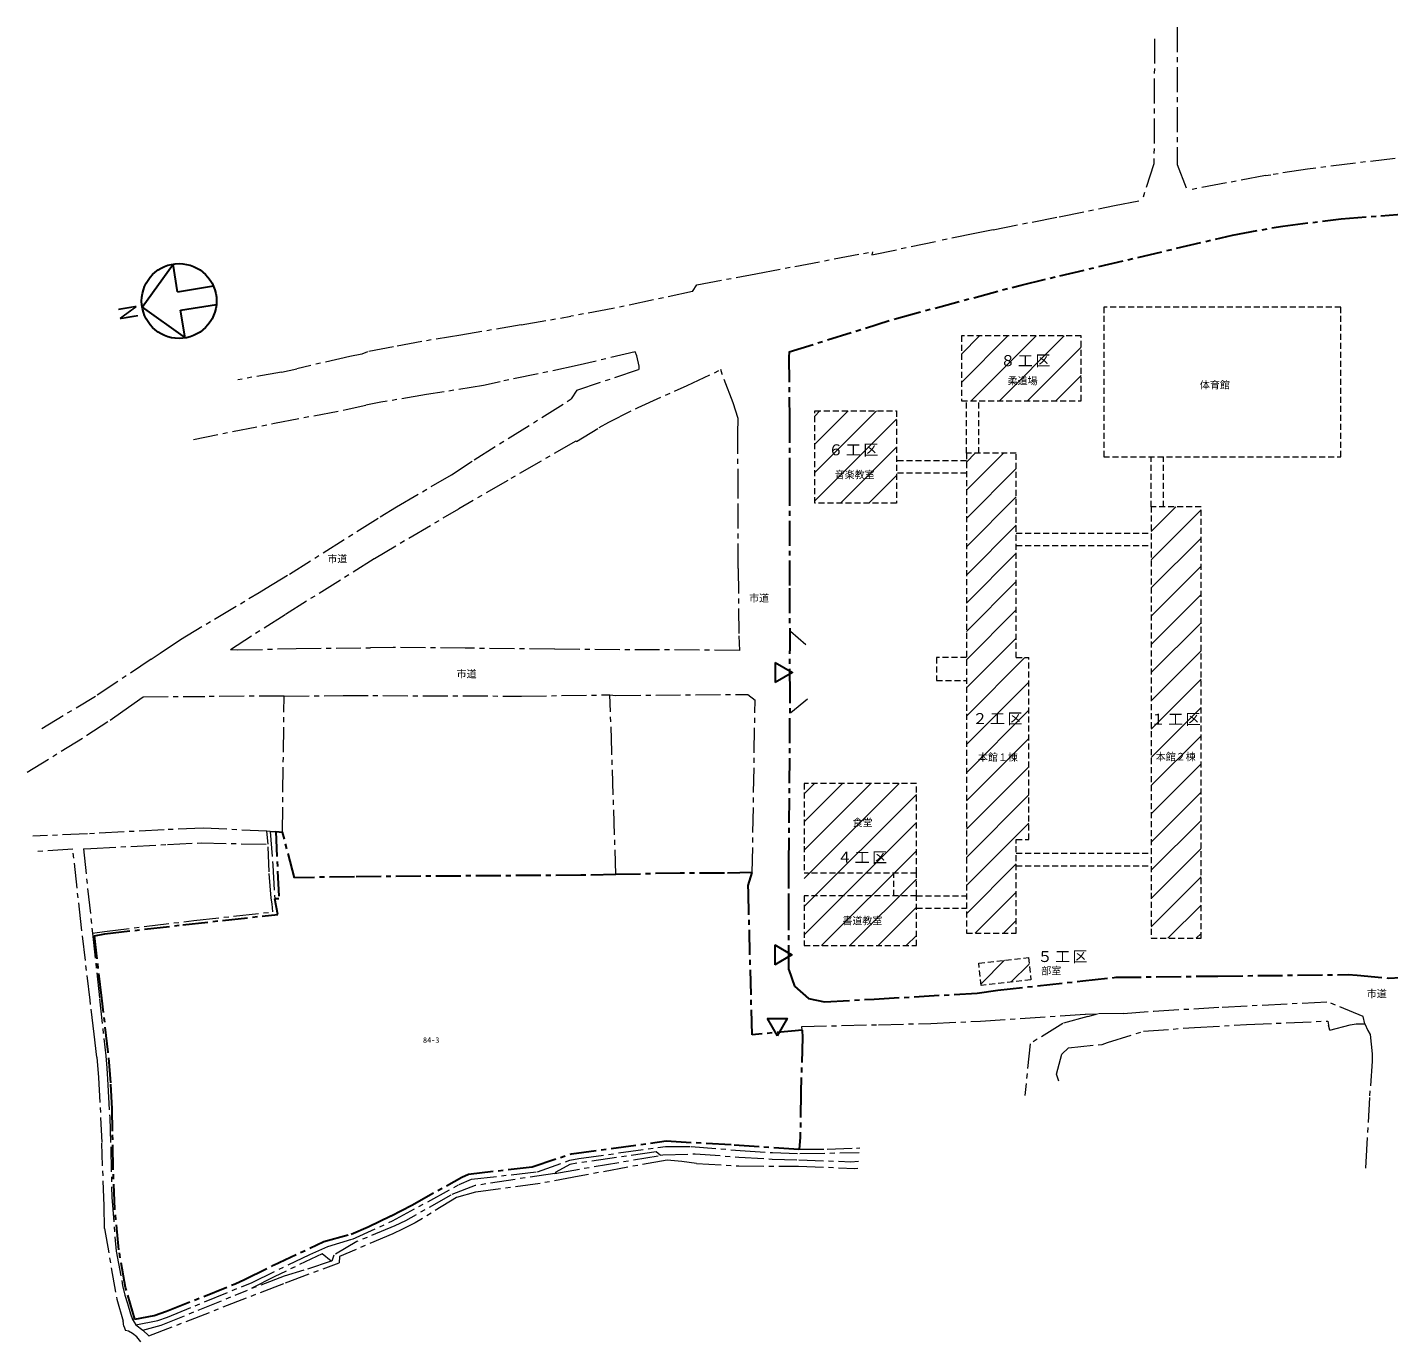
# Model space of a CAD drawing. Units: millimetres, scale not verified. Extents: x -207994 to 206814, y -124252 to 143298.
# Drawn here: x -207994 to 64775, y -120066 to 143298 of the extents above; entities that cross this region are included whole.
import ezdxf
from ezdxf.enums import TextEntityAlignment as Align

# ---------------------------------------------------------------- set-up
doc = ezdxf.new("R2010")
doc.units = ezdxf.units.MM
doc.header["$LTSCALE"] = 1000
doc.linetypes.add('CHAIN1', pattern=[8, 5, -1, 1, -1])
doc.linetypes.add('DASHED1', pattern=[1.8, 1.2, -0.6])
for name, color, linetype, lineweight in [('0-E_e', 134, 'Continuous', 30), ('2-7', 134, 'Continuous', 30), ('A-7', 2, 'CHAIN1', 5), ('A-A', 134, 'Continuous', 30), ('B-0', 4, 'DASHED1', 5), ('B-2', 2, 'Continuous', 5)]:
    doc.layers.add(name, color=color, linetype=linetype, lineweight=lineweight)
doc.layers.add('B-1', color=7, linetype='Continuous')
doc.styles.add('ＭＳ ゴシック', font='')
doc.styles.get('ＭＳ ゴシック').set_extended_font_data('MS Gothic')

msp = doc.modelspace()

# ---------------------------------------------------------------- linework, layer by layer
at = {"layer": '0-E_e'}
for p, q in [((-58124, 15997), (-58121, 11997)), ((-58253, -40530), (-58249, -44530)), ((-59754, -55298), (-57763, -58767))]:
    msp.add_line(p, q, dxfattribs=at)
for points in [[(-58124, 15997), (-54658, 14000), (-58121, 11997)], [(-58253, -40530), (-54787, -42527), (-58249, -44530)], [(-59754, -55298), (-55754, -55309), (-57763, -58767)]]:
    msp.add_lwpolyline(points, dxfattribs=at)
at = {"layer": 'A-7'}
for p, q in [((22356, 143298), (22415, 115782)), ((17832, 141003), (17732, 115911)), ((17732, 115911), (15328, 108609)), ((22415, 115782), (24388, 110620)), ((48512, 114873), (41157, 113720)), ((66049, 117030), (48512, 114873)), ((40103, 113579), (24388, 110620)), ((40103, 113579), (41157, 113720)), ((-14493, 102737), (-1240, 105331)), ((-17847, 102045), (-25017, 100578)), ((-14493, 102737), (-17847, 102045)), ((-74682, 90337), (-73828, 91684)), ((-109048, 83670), (-99116, 85379)), ((-109048, 83670), (-121118, 81602)), ((-157067, 74217), (-165818, 72663)), ((-157067, 74217), (-153968, 74887)), ((-68767, 73782), (-69027, 74705)), ((-97869, 70594), (-98996, 68816)), ((-144117, 66701), (-140167, 67578)), ((-111717, 52503), (-121547, 46814)), ((-65562, 34863), (-65593, 49849)), ((-138431, 36890), (-121547, 46814)), ((-177321, 20649), (-161515, 30050)), ((-55053, 22296), (-51979, 19631)), ((-183165, 16660), (-194308, 9288)), ((-102393, 18667), (-120228, 18894)), ((-65296, 18454), (-102393, 18667)), ((-205064, 2827), (-194308, 9288)), ((-184782, 9148), (-172406, 9228)), ((-156535, 9293), (-172406, 9228)), ((-156858, -17940), (-156535, 9293)), ((-62737, -26051), (-62172, 8454)), ((-55048, 5999), (-51678, 8772)), ((-207994, -5968), (-196043, 1454)), ((-195912, -18330), (-206884, -18780)), ((-159724, -20398), (-159987, -17778)), ((-159330, -17840), (-158212, -17824)), ((-198865, -21356), (-206819, -21881)), ((-196753, -21324), (-194916, -38229)), ((4454, -54895), (6432, -54367)), ((11610, -54286), (6432, -54367)), ((-52770, -57634), (-52837, -56915)), ((53000, -57605), (52714, -56665)), ((-194034, -63018), (-194570, -58424)), ((-102311, -86330), (-81173, -82712)), ((-188614, -116909), (-188771, -115948)), ((-188614, -116909), (-188338, -117809)), ((-186424, -115561), (-186881, -115607)), ((-183619, -118901), (-184819, -117746))]:
    msp.add_line(p, q, dxfattribs=at)
at = {"layer": 'A-7', "color": 134, "lineweight": 30}
for p, q in [((-158212, -17824), (-156858, -17940)), ((-63550, -28680), (-62737, -26051))]:
    msp.add_line(p, q, dxfattribs=at)
for points in [[(-55327, 78257), (-33835, 84975), (-8882, 91653), (33490, 101671), (43578, 103474), (55242, 104908), (97450, 108216), (108382, 108731), (135676, 108903), (149718, 107994), (165056, 106574), (169061, 106097)], [(-55327, 78257), (-55406, 77211), (-55281, 65061), (-55271, 52428), (-55256, 30923), (-55244, 18382)], [(-55406, -45583), (-55417, -35253), (-55400, -28753), (-55386, -24129), (-55150, 9763), (-55244, 18382)], [(-158212, -17824), (-157568, -31294), (-158420, -31351)], [(-90070, -26480), (-97118, -26591), (-142439, -26904), (-154452, -27096), (-156858, -17940)], [(-62737, -26051), (-68335, -26199), (-77155, -26156), (-90070, -26480)], [(-52770, -57634), (-62787, -58551), (-63515, -30081), (-63550, -28680)], [(-186424, -115561), (-188286, -109167), (-189648, -101617), (-190435, -93500), (-190759, -85586), (-190902, -77858), (-190979, -73425), (-191278, -68170), (-191765, -62022), (-193050, -51257), (-194543, -38745), (-192427, -38347), (-176799, -36526), (-157822, -34431), (-158420, -31351)], [(-55406, -45583), (-54310, -48824), (-51486, -51285), (-48243, -51987)], [(-48243, -51987), (-38296, -51409), (-17675, -50211), (-13549, -49642), (3451, -47758), (10182, -47051), (30512, -46794), (56610, -46510), (58434, -46588), (64696, -47205), (72684, -46802), (79212, -46687), (97393, -46193), (103557, -46225), (109751, -46424), (128770, -47636), (160790, -49554), (164053, -49501)], [(-52770, -57634), (-52696, -59102), (-53012, -70105), (-53130, -79170), (-53378, -81481)], [(-186424, -115561), (-182564, -114820), (-180067, -113945), (-166324, -108449), (-164475, -107609), (-158643, -104741), (-148547, -99975), (-143082, -98492), (-139679, -97006), (-135095, -94823), (-130975, -92690), (-120921, -87094), (-119596, -86483), (-106853, -84998), (-98957, -82413), (-79979, -79842), (-66379, -80584), (-53378, -81481)]]:
    msp.add_lwpolyline(points, dxfattribs=at)
at = {"layer": 'A-7'}
for points in [[(-1240, 105331), (9813, 107560), (15328, 108609)], [(-73828, 91684), (-62054, 93908), (-38654, 98328)], [(-38654, 98328), (-38762, 97708), (-25017, 100578)], [(-74682, 90337), (-90667, 86926), (-99116, 85379)], [(-121118, 81602), (-128949, 80353), (-134630, 79271), (-139827, 78248)], [(-139827, 78248), (-140960, 77800), (-143385, 77350), (-153968, 74887)], [(-86212, 78265), (-97822, 75500), (-113232, 72269)], [(-97869, 70594), (-85370, 74755), (-85415, 75413), (-85846, 77489), (-86212, 78265)], [(-91455, 64153), (-85593, 67135), (-75764, 71534), (-69027, 74705)], [(-65593, 49849), (-65607, 61877), (-65571, 64911), (-66584, 68028), (-68767, 73782)], [(-113232, 72269), (-116601, 71532), (-127996, 69685), (-137162, 68169), (-140167, 67578)], [(-137270, 45206), (-133984, 47219), (-123003, 53638), (-118458, 56635), (-98996, 68816)], [(-174714, 60707), (-158468, 63970), (-144117, 66701)], [(-97972, 60310), (-93433, 63091), (-91455, 64153)], [(-97972, 60310), (-98112, 60372), (-111717, 52503)], [(-161515, 30050), (-160110, 30931), (-155472, 33750), (-137270, 45206)], [(-167289, 18639), (-156265, 25690), (-138431, 36890)], [(-65562, 34863), (-65439, 21394), (-65296, 18454)], [(-183165, 16660), (-181383, 17861), (-177321, 20649)], [(-167289, 18639), (-165851, 18536), (-154134, 18829), (-139245, 18965)], [(-120228, 18894), (-134665, 19026), (-139245, 18965)], [(-196043, 1454), (-191357, 4498), (-188847, 6252), (-184782, 9148)], [(-156535, 9293), (-144724, 9409), (-108959, 9294), (-91267, 9538)], [(-91267, 9538), (-90087, 9435), (-63616, 9629), (-62172, 8454)], [(-90070, -26480), (-90864, -1844), (-91267, 9538)], [(-172757, -17174), (-180570, -17477), (-195912, -18330)], [(-159330, -17840), (-159987, -17778), (-172757, -17174)], [(-159330, -17840), (-158812, -24585), (-158420, -31351)], [(-194570, -58424), (-195389, -51639), (-197143, -37120), (-198865, -21356)], [(-196753, -21324), (-195227, -21223), (-179926, -20441), (-173129, -20114), (-159724, -20398)], [(-194916, -38229), (-192502, -37886), (-174595, -35661), (-158764, -33945), (-158910, -32294), (-159133, -31214), (-159540, -25911), (-159724, -20398)], [(-194916, -38229), (-193502, -51331), (-192271, -62749), (-192057, -65248), (-191835, -68583), (-191478, -75117), (-191248, -81007), (-191068, -91071), (-190200, -101923), (-188885, -108794), (-188459, -110741), (-187934, -112374), (-187334, -114466), (-186881, -115607)], [(-52837, -56915), (-37456, -56544), (-26950, -56290), (-17032, -55839), (3989, -54436), (6432, -54367)], [(11610, -54286), (17733, -53810), (31424, -53001), (52463, -51959)], [(59989, -56382), (59628, -54874), (52463, -51959)], [(4454, -54895), (-544, -56298), (-7077, -60367), (-8140, -70731)], [(-1303, -67835), (-1792, -66457), (-740, -62455), (592, -61155), (7329, -60489), (8434, -60130), (15630, -57840), (25844, -57102), (36254, -56503), (52591, -55806), (52714, -56665)], [(53000, -57605), (57008, -56584), (58265, -56372), (59989, -56382), (60555, -57704), (61073, -58476), (61424, -62371), (61453, -63826), (60912, -71137), (60338, -81591), (60095, -85284)], [(-194034, -63018), (-193683, -67147), (-193047, -80271)], [(-192519, -97343), (-192593, -92802), (-193047, -80271)], [(-186218, -116688), (-181824, -115794), (-179877, -115109), (-162930, -108164), (-151371, -102573), (-147751, -100967), (-142845, -99485), (-134789, -95848), (-121468, -88571), (-118968, -87502), (-105798, -85994), (-99318, -83712), (-97484, -83346), (-80155, -80941), (-74997, -80964), (-65174, -81728), (-58689, -82146), (-53225, -82336), (-41304, -82177)], [(-53378, -81481), (-47753, -81475), (-41859, -81256), (-41218, -81239)], [(-73942, -84360), (-76843, -83927), (-79784, -83650), (-97436, -86896), (-105223, -88349), (-118208, -90086), (-121971, -91178), (-130265, -96225), (-132819, -97495), (-134761, -98416), (-145424, -102989), (-145472, -104218)], [(-81173, -82712), (-82026, -82001), (-99280, -84521), (-102117, -86099), (-102311, -86330)], [(-81173, -82712), (-80673, -82607), (-74173, -82423), (-65402, -83049), (-58787, -83469), (-53439, -83612), (-42965, -83998), (-41463, -83904)], [(-73942, -84360), (-65405, -84850), (-53463, -84860), (-42180, -85335), (-41590, -85282)], [(-102311, -86330), (-118260, -88765), (-123124, -90670), (-132213, -95838), (-134380, -96835), (-141929, -99988), (-146582, -102717), (-146955, -103932), (-147084, -103930)], [(-192519, -97343), (-190047, -111561), (-188771, -115948)], [(-147084, -103930), (-148923, -102434), (-158549, -107041), (-163853, -109719)], [(-183619, -118901), (-156220, -108227), (-145472, -104218)], [(-147084, -103930), (-152563, -105736), (-156551, -106906), (-163853, -109719)], [(-184819, -117746), (-181136, -116712), (-163853, -109719)], [(-186881, -115607), (-186218, -116688), (-184819, -117746)], [(-185215, -120066), (-186045, -119065), (-186909, -118390), (-187717, -117922), (-188338, -117809)]]:
    msp.add_lwpolyline(points, dxfattribs=at)
at = {"layer": 'A-A'}
for p, q in [((-184972, 87233), (-178780, 95844)), ((-177873, 90293), (-178780, 95844)), ((-177873, 90293), (-170706, 91465)), ((-177268, 86592), (-170101, 87764)), ((-184972, 87233), (-176360, 81041)), ((-176360, 81041), (-177268, 86592))]:
    msp.add_line(p, q, dxfattribs=at)
msp.add_circle((-177570, 88443), 7500, dxfattribs=at)
at = {"layer": 'B-0'}
for p, q in [((-19852, 57944), (-19852, 68444)), ((-17352, 57944), (-17352, 68444)), ((-9842, 57944), (-19852, 57944)), ((-19852, 57944), (-19852, -38206)), ((-9842, 16994), (-9842, 57944)), ((-19852, 56444), (-33852, 56444)), ((17158, 47244), (17158, 57244)), ((19658, 47244), (19658, 57244)), ((-19852, 53944), (-33852, 53944)), ((-9842, 41944), (17158, 41944)), ((-9842, 39444), (17158, 39444)), ((-9842, 16994), (-7342, 16994)), ((-29852, -26206), (-29852, -8206)), ((-9842, -38206), (-9842, -19406)), ((-9842, -22206), (17158, -22206)), ((-29852, -26206), (-52352, -26206)), ((-34352, -30706), (-34352, -26206)), ((-29852, -30706), (-29852, -26206)), ((-9842, -24706), (17158, -24706)), ((-29852, -30706), (-19852, -30706)), ((-29852, -33206), (-19852, -33206)), ((-19852, -38206), (-9842, -38206))]:
    msp.add_line(p, q, dxfattribs=at)
for points in [[(7658, 57244), (55158, 57244), (55158, 87244), (7658, 87244)], [(-20852, 68444), (3148, 68444), (3148, 81444), (-20852, 81444)], [(-33852, 47944), (-50222, 47944), (-50222, 66444), (-33852, 66444)], [(17158, -39206), (27158, -39206), (27158, 47244), (17158, 47244)], [(-52352, -40706), (-29852, -40706), (-29852, -30706), (-52352, -30706)], [(-17352, -44206), (-7413, -43104), (-6917, -47577), (-16856, -48678)]]:
    msp.add_lwpolyline(points, close=True, dxfattribs=at)
for points in [[(-19852, 16994), (-25852, 16994), (-25852, 12444), (-19852, 12444)], [(-9842, -19406), (-7342, -19406), (-7342, 16994)], [(-29852, -8206), (-52352, -8206), (-52352, -26206)]]:
    msp.add_lwpolyline(points, dxfattribs=at)
at = {"layer": 'B-2'}
for p, q in [((-20852, 72145), (-11553, 81444)), ((-20852, 77802), (-17210, 81444)), ((-18896, 68444), (-5896, 81444)), ((-13239, 68444), (-239, 81444)), ((-7582, 68444), (3148, 79174)), ((-1925, 68444), (3148, 73517)), ((-50222, 54089), (-37866, 66444)), ((-50222, 59745), (-43523, 66444)), ((-50222, 65402), (-49180, 66444)), ((-50222, 54089), (-37866, 66444)), ((-50222, 59745), (-43523, 66444)), ((-50222, 65402), (-49180, 66444)), ((-50222, 48432), (-33852, 64802)), ((-50222, 48432), (-33852, 64802)), ((-45053, 47944), (-33852, 59145)), ((-45053, 47944), (-33852, 59145)), ((-19852, 50517), (-12425, 57944)), ((-19852, 56174), (-18082, 57944)), ((-19852, 44861), (-9842, 54871)), ((-39396, 47944), (-33852, 53488)), ((-39396, 47944), (-33852, 53488)), ((-19852, 39204), (-9842, 49214)), ((17158, 42273), (22130, 47244)), ((17158, 36616), (27158, 46616)), ((-19852, 33547), (-9842, 43557)), ((17158, 30959), (27158, 40959)), ((-19852, 27890), (-9842, 37900)), ((17158, 25302), (27158, 35302)), ((-19852, 22233), (-9842, 32243)), ((17158, 19645), (27158, 29645)), ((-19852, 16576), (-9842, 26586)), ((17158, 13988), (27158, 23988)), ((-19852, 10920), (-9842, 20930)), ((-19852, 5263), (-8120, 16994)), ((17158, 8332), (27158, 18332)), ((-19852, -394), (-7342, 12116)), ((17158, 2675), (27158, 12675)), ((-19852, -6051), (-7342, 6459)), ((17158, -2982), (27158, 7018)), ((-19852, -11708), (-7342, 802)), ((17158, -8639), (27158, 1361)), ((-19852, -17365), (-7342, -4855)), ((17158, -14296), (27158, -4296)), ((-52352, -27237), (-33320, -8206)), ((-52352, -21580), (-38977, -8206)), ((-52352, -15924), (-44634, -8206)), ((-52352, -10267), (-50291, -8206)), ((-52352, -32894), (-29852, -10394)), ((-19852, -23022), (-7342, -10512)), ((17158, -19953), (27158, -9953)), ((-52352, -38551), (-29852, -16051)), ((-19852, -28678), (-7342, -16168)), ((17158, -25610), (27158, -15610)), ((-48850, -40706), (-29852, -21708)), ((17158, -31266), (27158, -21266)), ((-19852, -34335), (-9842, -24325)), ((17158, -36923), (27158, -26923)), ((-43193, -40706), (-29852, -27365)), ((-18066, -38206), (-9842, -29982)), ((20532, -39206), (27158, -32580)), ((-37536, -40706), (-29852, -33022)), ((-12409, -38206), (-9842, -35639)), ((-31879, -40706), (-29852, -38678)), ((26189, -39206), (27158, -38237)), ((-16893, -48347), (-12179, -43633)), ((-10909, -48019), (-7271, -44382))]:
    msp.add_line(p, q, dxfattribs=at)

# ---------------------------------------------------------------- texts
at = {"layer": '2-7', "color": 7, "style": 'ＭＳ ゴシック'}
for p in [(-147873, 35620), (-63381, 27755), (-121968, 12561), (60377, -51507)]:
    msp.add_text('市道', height=1466, dxfattribs=at).set_placement(p, align=Align.BOTTOM_LEFT)
at = {"layer": 'A-7', "color": 7, "style": 'ＭＳ ゴシック'}
msp.add_text('84-3', height=1100, dxfattribs=at).set_placement((-128711, -60504), align=Align.BOTTOM_LEFT)
at = {"layer": 'A-A', "color": 7, "style": 'ＭＳ ゴシック', "width": 0.75}
msp.add_text('Ｎ', height=3666, rotation=99.285, dxfattribs=at).set_placement((-184569, 84765), align=Align.BOTTOM_LEFT)
at = {"layer": 'B-1', "style": 'ＭＳ ゴシック'}
for s, p in [('柔道場', (-11579, 71282)), ('体育館', (26925, 70457)), ('音楽教室', (-46222, 52474)), ('本館１棟', (-17539, -4153)), ('本館２棟', (18090, -4033)), ('食堂', (-42646, -17211)), ('書道教室', (-44681, -36884)), ('部室', (-4842, -46908))]:
    msp.add_text(s, height=1466, dxfattribs=at).set_placement(p, align=Align.BOTTOM_LEFT)
at = {"layer": 'B-1', "char_height": 2199, "attachment_point": 7, "style": 'ＭＳ ゴシック'}
for s, insert in [('\\T1.17;８工区', (-13029, 75153)), ('\\T1.17;６工区', (-47501, 57287)), ('\\T1.17;２工区', (-18623, 3441)), ('\\T1.17;１工区', (17051, 3315)), ('\\T1.17;４工区', (-45728, -24358)), ('\\T1.17;５工区', (-5590, -44230))]:
    msp.add_mtext(s, dxfattribs=dict(at, insert=insert))

doc.saveas('drawing.dxf')
